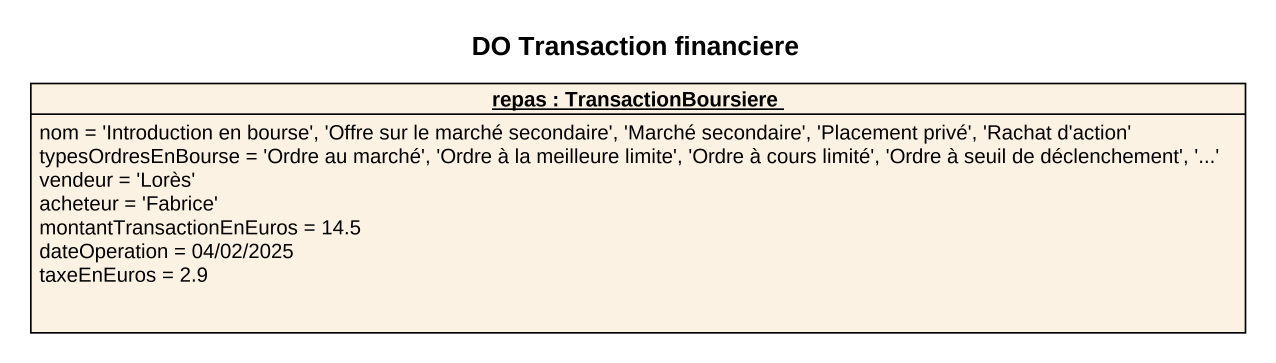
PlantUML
@startuml
title DO Transaction financiere
hide circle
hide empty members
object "repas : TransactionBoursiere" as repas {
  nom = 'Introduction en bourse', 'Offre sur le marché secondaire', 'Marché secondaire', 'Placement privé', 'Rachat d'action'
  typesOrdresEnBourse = 'Ordre au marché', 'Ordre à la meilleure limite', 'Ordre à cours limité', 'Ordre à seuil de déclenchement', '...'
  vendeur = 'Lorès'
  acheteur = 'Fabrice'
  montantTransactionEnEuros = 14.5
  dateOperation = 04/02/2025
  taxeEnEuros = 2.9
}
@enduml
